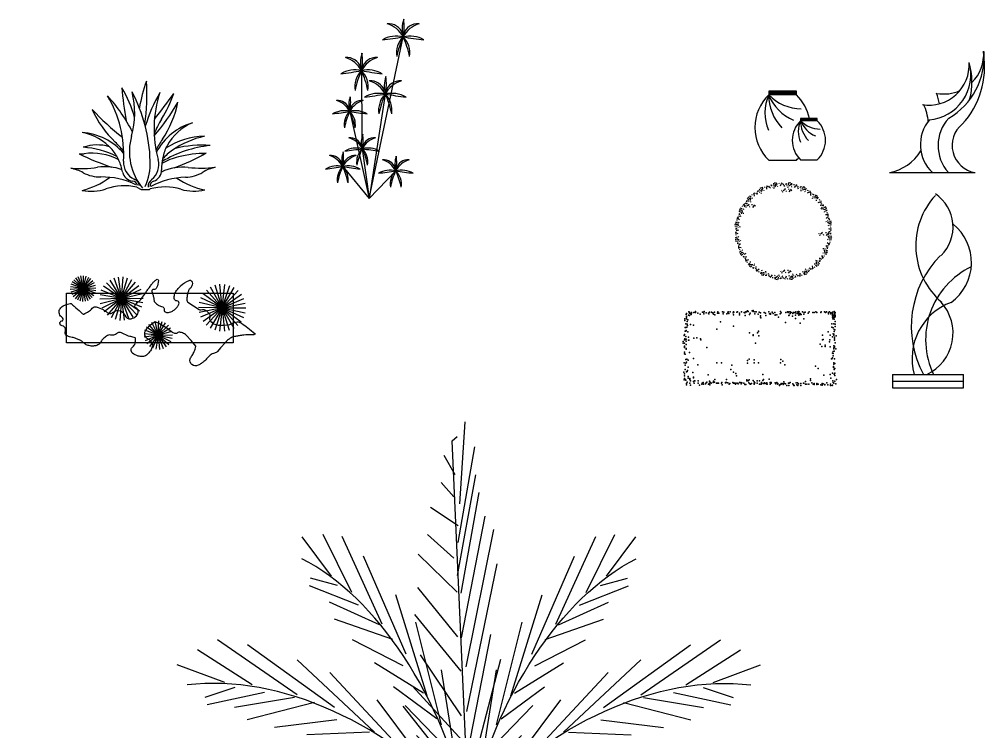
# Model space of a CAD drawing. Header units: millimetres. Extents: x 2478 to 18835, y -4183 to 1193.
# Drawn here: x 3638 to 4218, y -447 to -19 of the extents above; entities that cross this region are included whole.
import ezdxf

# ---------------------------------------------------------------- set-up
doc = ezdxf.new("R2010")
doc.units = ezdxf.units.MM
doc.layers.add('01', color=1, linetype='Continuous')

# ---------------------------------------------------------------- blocks, each defined once
blk = doc.blocks.new('Planta02e')
for centre, radius, start, end in [((0.1163, 0.9618), 0.0894, 19.03145, 94.88421), ((0.0602, 0.893), 0.1651, 28.70757, 72.90548), ((0.3712, 1.0192), 0.1727, 160.42012, 195.754), ((-0.0894, 1.0335), 0.301, 348.2699, 8.32337), ((0.3501, 0.893), 0.1651, 107.09452, 151.29243), ((0.294, 0.9618), 0.0894, 85.11579, 164.86787), ((0.165, 0.8086), 0.1679, 76.15018, 120.28898), ((-0.5367, 5.6662), 4.7529, 277.45912, 278.98003), ((0.2992, 0.8757), 0.1344, 134.44734, 189.39441), ((0.6638, 0.7567), 0.5065, 154.89133, 168.95042), ((0.2453, 0.8086), 0.1679, 59.71102, 103.84982), ((0.1111, 0.8757), 0.1344, 350.60559, 45.55266), ((-0.2535, 0.7567), 0.5065, 11.04958, 25.10867), ((0.947, 5.6662), 4.7529, 261.01997, 262.54088), ((0.1206, 0.8156), 0.1727, 160.42012, 195.754), ((-0.34, 0.8299), 0.301, 348.2699, 8.32337), ((-0.1343, 0.7581), 0.0894, 19.03145, 94.88421), ((-0.1904, 0.6894), 0.1651, 28.70757, 72.90548), ((0.0995, 0.6894), 0.1651, 107.09452, 151.29243), ((0.0434, 0.7581), 0.0894, 85.11579, 164.86787), ((-0.0856, 0.605), 0.1679, 76.15018, 120.28898), ((-0.7873, 5.4626), 4.7529, 277.45912, 278.98003), ((0.0486, 0.672), 0.1344, 134.44734, 189.39441), ((0.4132, 0.553), 0.5065, 154.89133, 168.95042), ((-0.0053, 0.605), 0.1679, 59.71102, 103.84982), ((0.6964, 5.4626), 4.7529, 261.01997, 262.54088), ((-0.1395, 0.672), 0.1344, 350.60559, 45.55266), ((-0.5041, 0.553), 0.5065, 11.04958, 25.10867), ((0.009, 0.6179), 0.0894, 19.03145, 94.88421), ((-0.0471, 0.5492), 0.1651, 28.70757, 72.90548), ((0.2639, 0.6754), 0.1727, 160.42012, 195.754), ((-0.1967, 0.6897), 0.301, 348.2699, 8.32337), ((0.2428, 0.5492), 0.1651, 107.09452, 151.29243), ((0.1867, 0.6179), 0.0894, 85.11579, 164.86787), ((-0.1897, 0.5157), 0.0745, 19.03145, 94.88421), ((-0.2364, 0.4584), 0.1376, 28.70757, 72.90548), ((0.0227, 0.5636), 0.1439, 160.42012, 195.754), ((-0.3611, 0.5755), 0.2509, 348.2699, 8.32337), ((0.0052, 0.4584), 0.1376, 107.09452, 151.29243), ((-0.0416, 0.5157), 0.0745, 85.11579, 164.86787), ((0.0577, 0.4647), 0.1679, 76.15018, 120.28898), ((-0.644, 5.3224), 4.7529, 277.45912, 278.98003), ((0.1919, 0.5318), 0.1344, 134.44734, 189.39441), ((0.5565, 0.4128), 0.5065, 154.89133, 168.95042), ((0.138, 0.4647), 0.1679, 59.71102, 103.84982), ((0.8397, 5.3224), 4.7529, 261.01997, 262.54088), ((0.0038, 0.5318), 0.1344, 350.60559, 45.55266), ((-0.3608, 0.4128), 0.5065, 11.04958, 25.10867), ((-0.1491, 0.388), 0.1399, 76.15018, 120.28898), ((-0.7339, 4.4361), 3.9607, 277.45912, 278.98003), ((-0.0372, 0.444), 0.112, 134.44734, 189.39441), ((0.2666, 0.3448), 0.4221, 154.89133, 168.95042), ((-0.0821, 0.388), 0.1399, 59.71102, 103.84982), ((-0.4978, 0.3448), 0.4221, 11.04958, 25.10867), ((-0.194, 0.444), 0.112, 350.60559, 45.55266), ((0.5026, 4.4361), 3.9607, 261.01997, 262.54088), ((-0.1149, 0.2917), 0.0745, 19.03145, 94.88421), ((-0.1617, 0.2345), 0.1376, 28.70757, 72.90548), ((0.0975, 0.3396), 0.1439, 160.42012, 195.754), ((-0.2863, 0.3516), 0.2509, 348.2699, 8.32337), ((0.0799, 0.2345), 0.1376, 107.09452, 151.29243), ((0.0332, 0.2917), 0.0745, 85.11579, 164.86787), ((-0.0744, 0.1641), 0.1399, 76.15018, 120.28898), ((-0.6591, 4.2121), 3.9607, 277.45912, 278.98003), ((0.0375, 0.22), 0.112, 134.44734, 189.39441), ((0.3413, 0.1208), 0.4221, 154.89133, 168.95042), ((-0.0074, 0.1641), 0.1399, 59.71102, 103.84982), ((0.5774, 4.2121), 3.9607, 261.01997, 262.54088), ((-0.4231, 0.1208), 0.4221, 11.04958, 25.10867), ((-0.1193, 0.22), 0.112, 350.60559, 45.55266), ((-0.2319, 0.1842), 0.0745, 19.03145, 94.88421), ((-0.2786, 0.127), 0.1376, 28.70757, 72.90548), ((-0.0194, 0.2321), 0.1439, 160.42012, 195.754), ((-0.4033, 0.244), 0.2509, 348.2699, 8.32337), ((-0.037, 0.127), 0.1376, 107.09452, 151.29243), ((-0.0838, 0.1842), 0.0745, 85.11579, 164.86787), ((0.0869, 0.159), 0.0745, 19.03145, 94.88421), ((0.0402, 0.1017), 0.1376, 28.70757, 72.90548), ((0.2993, 0.2069), 0.1439, 160.42012, 195.754), ((-0.0845, 0.2188), 0.2509, 348.2699, 8.32337), ((0.2818, 0.1017), 0.1376, 107.09452, 151.29243), ((0.235, 0.159), 0.0745, 85.11579, 164.86787), ((-0.1913, 0.0566), 0.1399, 76.15018, 120.28898), ((-0.7761, 4.1046), 3.9607, 277.45912, 278.98003), ((-0.0794, 0.1125), 0.112, 134.44734, 189.39441), ((0.2244, 0.0133), 0.4221, 154.89133, 168.95042), ((-0.1243, 0.0566), 0.1399, 59.71102, 103.84982), ((0.4604, 4.1046), 3.9607, 261.01997, 262.54088), ((-0.2362, 0.1125), 0.112, 350.60559, 45.55266), ((-0.54, 0.0133), 0.4221, 11.04958, 25.10867), ((0.1275, 0.0313), 0.1399, 76.15018, 120.28898), ((-0.4573, 4.0794), 3.9607, 277.45912, 278.98003), ((0.2394, 0.0873), 0.112, 134.44734, 189.39441), ((0.5432, -0.0119), 0.4221, 154.89133, 168.95042), ((0.1945, 0.0313), 0.1399, 59.71102, 103.84982), ((0.0826, 0.0873), 0.112, 350.60559, 45.55266), ((-0.2212, -0.0119), 0.4221, 11.04958, 25.10867), ((0.7792, 4.0794), 3.9607, 261.01997, 262.54088)]:
    blk.add_arc(centre, radius, start, end)
at = {"layer": '01'}
for p, q in [((0, 0), (0.2052, 0.9716)), ((-0.0455, 0.768), (-0.0424, 0.3734)), ((0.0978, 0.6277), (0, 0)), ((-0.1156, 0.5239), (0, 0)), ((-0.0409, 0.2999), (0, 0)), ((-0.1578, 0.1924), (0, 0)), ((0, 0), (0.161, 0.1672))]:
    blk.add_line(p, q, dxfattribs=at)
blk = doc.blocks.new('Planta01e')
blk.add_lwpolyline([(-0.0503, 0.0147), (-0.0239, 0), (0.0239, 0), (0.0303, 0.0041)])
for centre, radius, start, end in [((0.9399, 0.3208), 0.9891, 160.46303, 170.05794), ((-1.0476, 0.5627), 1.0592, 350.82923, 4.81246), ((1.6309, 0.742), 1.7748, 184.18872, 190.61879), ((-0.8128, 0.2193), 0.7799, 15.90987, 30.26256), ((-0.575, 0.4607), 0.513, 344.34289, 14.22397), ((-0.9212, 0.1442), 0.9525, 1.71501, 27.69146), ((0.9465, 0.0888), 0.9897, 150.01011, 162.78085), ((0.7493, 0.3654), 0.6951, 161.71811, 195.46303), ((-0.823, 0.2088), 0.6951, 356.87773, 30.62266), ((-0.9565, -0.1036), 0.9897, 27.03668, 42.33066), ((-1.0615, 1.2569), 1.4564, 320.08688, 329.81085), ((-3.6534, 3.3236), 4.7095, 321.97775, 324.33555), ((-0.5789, 0.8425), 0.797, 328.34423, 340.60249), ((-0.3971, 0.6436), 0.6063, 325.74689, 348.67892), ((0.7555, 1.4667), 1.4564, 222.52991, 232.25388), ((0.2375, 0.7255), 0.6063, 203.66185, 226.59388), ((0.5636, 0.138), 0.5452, 148.34423, 158.88877), ((0.387, 0.0559), 0.3604, 106.27715, 152.0422), ((0.4055, 0.1149), 0.3109, 112.6142, 151.55858), ((-0.4029, -0.0162), 0.3604, 40.29857, 86.06362), ((-0.4336, 0.0375), 0.3109, 40.78218, 79.72656), ((0.253, 0.2287), 0.347, 164.34289, 219.44755), ((0.8087, -0.1709), 0.8488, 146.11454, 151.07496), ((0.3702, -0.138), 0.4586, 91.70111, 122.23101), ((0.4695, -0.1969), 0.5295, 102.31196, 125.08505), ((-0.2869, 0.0055), 0.2628, 74.04417, 108.75771), ((-0.4076, -0.2748), 0.5305, 63.26258, 86.08898), ((-0.3917, 0.0736), 0.2555, 23.51657, 40.78218), ((-0.7664, -0.3279), 0.8488, 41.2658, 46.22623), ((0.4717, -0.4621), 0.7316, 96.30077, 120.30169), ((0.4008, -0.0991), 0.4101, 125.08505, 136.16579), ((0.3568, 0.1412), 0.2555, 151.55858, 168.8242), ((0.3403, -0.3931), 0.6601, 85.55607, 103.87283), ((-0.3841, 0.3684), 0.1539, 265.35367, 276.72025), ((0.3066, 1.6587), 1.6058, 244.02993, 251.58385), ((-0.3176, -0.1095), 0.3287, 61.03905, 98.48205), ((-0.4895, 0.0311), 0.3622, 11.93018, 23.51657), ((-0.029, 0.1502), 0.1125, 307.64733, 15.46303), ((0.4615, 0.1205), 0.3622, 168.8242, 180.41059), ((0.3067, -0.2251), 0.4346, 104.12045, 118.22364), ((-0.3954, 1.6316), 1.6058, 290.82299, 298.37692), ((0.3829, -0.5278), 0.7468, 91.15631, 104.12045), ((0.3489, 0.3715), 0.1539, 265.6866, 277.05317), ((-0.393, 0.8412), 0.715, 265.67835, 278.66354), ((-0.4978, -0.136), 0.2692, 62.00929, 79.10365), ((-0.2408, -0.1582), 0.2961, 69.74006, 98.66354), ((-0.0167, 0.1648), 0.1125, 176.87773, 244.69344), ((-0.2725, 0.1533), 0.304, 333.7185, 3.6489), ((0.0299, 0.1175), 0.0694, 288.19469, 0.41059), ((0.2278, -0.1607), 0.2961, 83.74331, 115.95675), ((0.338, 0.8443), 0.715, 263.74331, 276.72849), ((0.4837, -0.1277), 0.2692, 103.30319, 120.39755), ((-0.4818, 0.4322), 0.4485, 283.25673, 306.56181), ((-0.2689, 0.2947), 0.2186, 242.00929, 270.84823), ((-0.2588, -0.3883), 0.4645, 63.95526, 90.84823), ((-0.0672, 0.1203), 0.0694, 191.93018, 264.14608), ((-0.0883, 0.0133), 0.0551, 9.32393, 64.69344), ((0.0734, 0.0175), 0.0551, 127.64733, 183.01683), ((0.2555, -0.3898), 0.4645, 91.55862, 118.45158), ((0.4438, 0.4394), 0.4485, 235.84503, 259.15011), ((0.2369, 0.2931), 0.2186, 271.55862, 300.39755), ((-0.324, 0.2676), 0.2774, 258.58633, 288.77672), ((-0.1253, -0.3171), 0.3402, 77.26812, 108.77672), ((-0.0777, 0.018), 0.0334, 11.04097, 84.14608), ((0.062, 0.0197), 0.0334, 108.19469, 181.2998), ((0.1191, -0.3243), 0.3402, 73.63013, 105.13873), ((0.2931, 0.2682), 0.2774, 253.63013, 283.82052)]:
    blk.add_arc(centre, radius, start, end)
blk = doc.blocks.new('M-FLO1X3')
for p, q in [((-0.4014, 0.3266), (-0.4739, 0.3529)), ((-0.4014, 0.3266), (-0.4668, 0.3674)), ((-0.4014, 0.3266), (-0.4569, 0.3801)), ((-0.4014, 0.3266), (-0.4446, 0.3905)), ((-0.4014, 0.3266), (-0.4304, 0.3981)), ((-0.4014, 0.3266), (-0.4149, 0.4025)), ((-0.4014, 0.3266), (-0.3988, 0.4037)), ((-0.4014, 0.3266), (-0.3828, 0.4014)), ((-0.4014, 0.3266), (-0.3677, 0.396)), ((-0.4014, 0.3266), (-0.354, 0.3874)), ((-0.4014, 0.3266), (-0.3424, 0.3763)), ((-0.4014, 0.3266), (-0.3334, 0.3629)), ((-0.1707, 0.2664), (-0.2608, 0.3613)), ((-0.1707, 0.2664), (-0.2391, 0.378)), ((-0.1707, 0.2664), (-0.2144, 0.3898)), ((-0.1707, 0.2664), (-0.1878, 0.3962)), ((-0.1707, 0.2664), (-0.1604, 0.3969)), ((-0.1707, 0.2664), (-0.1335, 0.3919)), ((-0.1707, 0.2664), (-0.1082, 0.3814)), ((-0.1707, 0.2664), (-0.0856, 0.3659)), ((0.4349, 0.2116), (0.4215, 0.3526)), ((0.4349, 0.2116), (0.4511, 0.3523)), ((-0.5, 0.3), (0.5, 0.3)), ((-0.5, 0), (-0.5, 0.3)), ((-0.4014, 0.3266), (-0.4783, 0.3211)), ((-0.4014, 0.3266), (-0.4778, 0.3372)), ((-0.4014, 0.3266), (-0.4755, 0.3053)), ((-0.4014, 0.3266), (-0.4694, 0.2903)), ((-0.4014, 0.3266), (-0.4604, 0.277)), ((-0.4014, 0.3266), (-0.4488, 0.2658)), ((-0.4014, 0.3266), (-0.4351, 0.2573)), ((-0.4014, 0.3266), (-0.42, 0.2518)), ((-0.4014, 0.3266), (-0.404, 0.2496)), ((-0.4014, 0.3266), (-0.3273, 0.348)), ((-0.4014, 0.3266), (-0.3245, 0.3321)), ((-0.4014, 0.3266), (-0.3879, 0.2507)), ((-0.4014, 0.3266), (-0.3724, 0.2552)), ((-0.4014, 0.3266), (-0.3582, 0.2628)), ((-0.4014, 0.3266), (-0.3459, 0.2731)), ((-0.4014, 0.3266), (-0.336, 0.2858)), ((-0.4014, 0.3266), (-0.3289, 0.3003)), ((-0.4014, 0.3266), (-0.325, 0.316)), ((-0.1707, 0.2664), (-0.2994, 0.2902)), ((-0.1707, 0.2664), (-0.2916, 0.3165)), ((-0.1707, 0.2664), (-0.2786, 0.3405)), ((-0.1707, 0.2664), (-0.0668, 0.346)), ((-0.1707, 0.2664), (-0.0525, 0.3227)), ((-0.1707, 0.2664), (-0.0434, 0.2969)), ((0.4349, 0.2116), (0.3211, 0.2959)), ((0.4349, 0.2116), (0.3412, 0.3177)), ((0.4349, 0.2116), (0.3653, 0.3349)), ((0.4349, 0.2116), (0.3924, 0.3467)), ((0.4349, 0.2116), (0.48, 0.3459)), ((0.4349, 0.2116), (0.5069, 0.3336)), ((0.4349, 0.2116), (0.5307, 0.3159)), ((0.4349, 0.2116), (0.5503, 0.2937)), ((0.5, 0.3), (0.5, 0)), ((-0.1707, 0.2664), (-0.3016, 0.2629)), ((-0.1707, 0.2664), (-0.298, 0.2358)), ((-0.1707, 0.2664), (-0.2889, 0.21)), ((-0.1707, 0.2664), (-0.2746, 0.1867)), ((-0.1707, 0.2664), (-0.2557, 0.1668)), ((-0.1707, 0.2664), (-0.2332, 0.1513)), ((-0.1707, 0.2664), (-0.2079, 0.1408)), ((-0.1707, 0.2664), (-0.181, 0.1358)), ((-0.1707, 0.2664), (-0.0398, 0.2698)), ((-0.1707, 0.2664), (-0.1536, 0.1366)), ((-0.1707, 0.2664), (-0.127, 0.1429)), ((-0.1707, 0.2664), (-0.1023, 0.1547)), ((-0.1707, 0.2664), (-0.0806, 0.1714)), ((-0.1707, 0.2664), (-0.0628, 0.1922)), ((-0.1707, 0.2664), (-0.0497, 0.2162)), ((-0.1707, 0.2664), (-0.042, 0.2425)), ((0.4349, 0.2116), (0.2967, 0.2423)), ((0.4349, 0.2116), (0.3061, 0.2704)), ((0.4349, 0.2116), (0.5649, 0.268)), ((0.4349, 0.2116), (0.5737, 0.2397)), ((0.4349, 0.2116), (0.2933, 0.2129)), ((0.4349, 0.2116), (0.2961, 0.1834)), ((0.4349, 0.2116), (0.305, 0.1552)), ((0.4349, 0.2116), (0.3196, 0.1294)), ((0.4349, 0.2116), (0.3392, 0.1072)), ((0.4349, 0.2116), (0.363, 0.0896)), ((0.4349, 0.2116), (0.3899, 0.0773)), ((0.4349, 0.2116), (0.4188, 0.0709)), ((0.4349, 0.2116), (0.4484, 0.0706)), ((0.4349, 0.2116), (0.4774, 0.0765)), ((0.4349, 0.2116), (0.5046, 0.0883)), ((0.4349, 0.2116), (0.5287, 0.1054)), ((0.4349, 0.2116), (0.5487, 0.1273)), ((0.4349, 0.2116), (0.5638, 0.1528)), ((0.4349, 0.2116), (0.5732, 0.1808)), ((0.4349, 0.2116), (0.5766, 0.2102)), ((0.0504, 0.0472), (0.0117, 0.1239)), ((0.0504, 0.0472), (0.0319, 0.1311)), ((0.0504, 0.0472), (0.0534, 0.1331)), ((0.0504, 0.0472), (0.0747, 0.1297)), ((0.0504, 0.0472), (0.0944, 0.121)), ((0.0504, 0.0472), (-0.0303, 0.0766)), ((0.0504, 0.0472), (-0.0205, 0.0958)), ((0.0504, 0.0472), (-0.0062, 0.1119)), ((0.0504, 0.0472), (0.1114, 0.1078)), ((0.0504, 0.0472), (0.1245, 0.0907)), ((0.0504, 0.0472), (0.133, 0.0709)), ((0.5, 0), (-0.5, 0)), ((0.0504, 0.0472), (-0.0351, 0.0556)), ((0.0504, 0.0472), (-0.0345, 0.0341)), ((0.0504, 0.0472), (-0.0285, 0.0134)), ((0.0504, 0.0472), (-0.0176, -0.0052)), ((0.0504, 0.0472), (-0.0025, -0.0205)), ((0.0504, 0.0472), (0.016, -0.0315)), ((0.0504, 0.0472), (0.0367, -0.0376)), ((0.0504, 0.0472), (0.1363, 0.0497)), ((0.0504, 0.0472), (0.0985, -0.024)), ((0.0504, 0.0472), (0.1147, -0.0098)), ((0.0504, 0.0472), (0.1268, 0.008)), ((0.0504, 0.0472), (0.1342, 0.0282)), ((0.0504, 0.0472), (0.0582, -0.0383)), ((0.0504, 0.0472), (0.0793, -0.0337))]:
    blk.add_line(p, q)
blk.add_lwpolyline([(-0.5456, 0.1951, -0.084346), (-0.5307, 0.2157, -0.095723), (-0.5119, 0.228, -0.066604), (-0.4791, 0.2367, -0.216338), (-0.4687, 0.2335, -0.005158), (-0.4598, 0.2254, 0.003009), (-0.4447, 0.2116, 0.002393), (-0.4059, 0.1769, 0.021202), (-0.4014, 0.1732, 0.28076), (-0.3977, 0.1729, 0.028001), (-0.3678, 0.1897, 0.082276), (-0.347, 0.2082, -0.148965), (-0.3341, 0.2171, -0.152301), (-0.3219, 0.2171, -0.0417), (-0.2812, 0.2006, -0.060104), (-0.263, 0.1885, 0.072098), (-0.2476, 0.1787, 0.293224), (-0.2241, 0.1823, -0.181985), (-0.1899, 0.1951, -0.315902), (-0.1503, 0.1674, 0.36481), (-0.113, 0.1458, 0.155243), (-0.0812, 0.1626, 0.192175), (-0.0697, 0.1897, 0.31121), (-0.0835, 0.2105, -0.474236), (-0.089, 0.228, -0.097516), (-0.0707, 0.2465, 0.089357), (-0.0505, 0.2664, 0.002842), (-0.0265, 0.3007, -0.00475), (-0.0121, 0.3211, -0.00186), (-0.0027, 0.334, -0.001188), (0.012, 0.354, -0.043793), (0.0241, 0.3678, -0.037269), (0.0408, 0.3814, -0.606737), (0.0514, 0.3759, -0.119108), (0.0408, 0.3321, -0.297658), (0.022, 0.3214, 0.482845), (0.012, 0.3102, 0.052178), (0.016, 0.2956, -0.041088), (0.0216, 0.2773, -0.029303), (0.0244, 0.2589, 0.060014), (0.0264, 0.2499, 0.124833), (0.0298, 0.2447, 0.028734), (0.0504, 0.228, 0.097596), (0.0696, 0.2192, -0.125985), (0.0841, 0.2116, -0.305512), (0.0866, 0.2011, 0.279032), (0.0889, 0.1897, 0.211602), (0.1043, 0.1828, 0.120891), (0.1321, 0.1897, 0.042156), (0.1482, 0.1998, 0.046146), (0.161, 0.2116, 0.063086), (0.1709, 0.2258, 0.078391), (0.1754, 0.239, 0.490427), (0.1627, 0.2528, -0.409954), (0.1465, 0.2664, -0.09541), (0.1488, 0.2902, -0.080755), (0.161, 0.3157, -0.028342), (0.1706, 0.328, -0.021183), (0.185, 0.343, -0.095116), (0.236, 0.3762, -0.380933), (0.2523, 0.3704, -0.12604), (0.2555, 0.358, -0.105056), (0.2523, 0.343, -0.098504), (0.2425, 0.3292, 0.101628), (0.2331, 0.3157, 0.040194), (0.2271, 0.2981, 0.035262), (0.2235, 0.2773, 0.062542), (0.224, 0.2511, 0.215319), (0.2283, 0.2444), (0.2619, 0.2225), (0.2956, 0.2006, 0.240629), (0.3069, 0.1994, -0.150784), (0.3244, 0.2006, -0.113468), (0.342, 0.192, -0.089496), (0.358, 0.1732, -0.212311), (0.3603, 0.1535, 0.225914), (0.3628, 0.1349, 0.118151), (0.3831, 0.1159, 0.113205), (0.4109, 0.1075, 0.016768), (0.4253, 0.107, 0.010048), (0.4494, 0.1075, 0.103887), (0.509, 0.1226, -0.2084), (0.5407, 0.1239, -0.058118), (0.5516, 0.1182, -0.015522), (0.5888, 0.0911, -0.015852), (0.6321, 0.055, -0.467346), (0.632, 0.0527, -0.194163), (0.6164, 0.0482, 0.05886), (0.5647, 0.0472, 0.00147), (0.5359, 0.0432, 0.004384), (0.5263, 0.0418, 0.02964), (0.503, 0.0366, 0.043414), (0.4878, 0.0308, 0.058103), (0.4724, 0.021, 0.041858), (0.4542, 0.0034), (0.4253, -0.0295), (0.4061, -0.0514, -0.165254), (0.3885, -0.0615, 0.117674), (0.3628, -0.0733, 0.051816), (0.3464, -0.0892, -0.037598), (0.3244, -0.1116, -0.0359), (0.3096, -0.1229, -0.030814), (0.2907, -0.1335, -0.289574), (0.2527, -0.1294, -0.316092), (0.2427, -0.0952, -0.082406), (0.2538, -0.0745, 0.072978), (0.2667, -0.0514, 0.020047), (0.2769, -0.0211, 0.2566), (0.2763, -0.0185), (0.2475, 0.0144), (0.2186, 0.0472, 0.099385), (0.2082, 0.0552, 0.052876), (0.185, 0.0637, 0.214199), (0.1643, 0.0599, -0.25725), (0.1465, 0.0582, -0.069531), (0.1258, 0.0708, 0.037344), (0.0889, 0.0965, 0.014144), (0.0463, 0.1201, 0.06306), (0.036, 0.1239, 0.188188), (0.026, 0.1225, 0.052563), (-0.0025, 0.102, 0.049529), (-0.0246, 0.078, 0.10307), (-0.0313, 0.0637, 0.10228), (-0.0318, 0.0484, 0.118914), (-0.0265, 0.0363, 0.125767), (-0.0136, 0.026, -0.103823), (0.0024, 0.0144, -0.037959), (0.013, 0.0006, -0.073079), (0.0168, -0.0076, -0.144685), (0.0168, -0.0167, -0.050644), (0.0072, -0.0404, -0.0751), (-0.0115, -0.0656, -0.099601), (-0.0313, -0.0788, -0.097036), (-0.0455, -0.0816, -0.057266), (-0.0697, -0.0788, -0.124757), (-0.1044, -0.0609, -0.227459), (-0.113, -0.0404, -0.234465), (-0.1031, -0.0227, 0.187003), (-0.089, -0.0021, 0.057775), (-0.0858, 0.0254, 0.27167), (-0.089, 0.0308, 0.08676), (-0.1014, 0.0352, -0.042497), (-0.1274, 0.0418, -0.043532), (-0.1618, 0.0571, 0.083892), (-0.1803, 0.0637, 0.247199), (-0.1966, 0.0584, -0.166051), (-0.2187, 0.0472, -0.081817), (-0.2353, 0.0476, 0.111228), (-0.2476, 0.0472, 0.080731), (-0.2606, 0.0415, 0.043399), (-0.2812, 0.0253, 0.104558), (-0.294, 0.0071, -0.126512), (-0.3053, -0.0076, -0.087546), (-0.3191, -0.0149, -0.068039), (-0.3389, -0.0185, -0.066896), (-0.3658, -0.0161, -0.079381), (-0.387, -0.0076, -0.059607), (-0.4025, 0.0045, 0.070917), (-0.4158, 0.0144, 0.023011), (-0.4355, 0.0239, 0.025075), (-0.4543, 0.0308, 0.053758), (-0.4675, 0.0334, -0.045867), (-0.4831, 0.0363, -0.082098), (-0.4961, 0.0423, -0.077546), (-0.5071, 0.0527, -0.282393), (-0.5086, 0.066, 0.184041), (-0.5071, 0.0856, 0.286032), (-0.5261, 0.1024, -0.343893), (-0.5408, 0.1184, -0.394218), (-0.5297, 0.1324, 0.47136), (-0.5216, 0.1458, 0.178665), (-0.5301, 0.1562, -0.151314), (-0.5408, 0.1677, -0.067769), (-0.545, 0.181, -0.066758), (-0.5456, 0.1951)], format="xyb", close=True)
blk = doc.blocks.new('Árvore-01')
blk.add_blockref('M-FLO1X3', (-0.025, -0.1686))
blk = doc.blocks.new('FRAWN2', base_point=(0.97383, 1.10688))
for p, q in [((0.93952, 1.10688), (0.84906, 1.12471)), ((0.89585, 1.10243), (0.80228, 1.10688)), ((0.94576, 1.10688), (0.89897, 1.06231)), ((0.86778, 1.09351), (0.7742, 1.08905)), ((0.88961, 1.09797), (0.85218, 1.04894)), ((0.91457, 1.09797), (0.8709, 1.05785)), ((0.86466, 1.08905), (0.82723, 1.03111)), ((0.82723, 1.08014), (0.73366, 1.05785)), ((0.83659, 1.07122), (0.80228, 1.00882)), ((0.81163, 1.06677), (0.78044, 0.99099)), ((0.79604, 1.05785), (0.71182, 1.03557)), ((0.79604, 1.0534), (0.76485, 0.99099)), ((0.76173, 1.02665), (0.70558, 1.00882)), ((0.7742, 1.03111), (0.74613, 0.96871)), ((0.75237, 1.00882), (0.73989, 0.97317)), ((0.74301, 1.00437), (0.70246, 0.97762))]:
    blk.add_line(p, q)
blk.add_arc((0.95591, 0.84002), 0.26769, 85.49229, 151.26627)
blk = doc.blocks.new('FRAWN', base_point=(0.92143, 1.1278))
for p, q in [((0.9275, 1.1278), (0.72741, 1.0065)), ((0.91234, 1.11913), (0.83958, 1.11913)), ((0.90021, 1.11047), (0.82745, 1.10181)), ((0.91234, 1.1148), (0.87899, 1.02816)), ((0.89112, 1.10614), (0.86686, 1.03249)), ((0.87293, 1.09747), (0.78804, 1.08881)), ((0.87596, 1.09314), (0.84867, 1.03249)), ((0.84867, 1.08448), (0.76985, 1.07581)), ((0.85171, 1.08014), (0.82745, 1.01516)), ((0.83352, 1.07148), (0.76379, 1.06282)), ((0.83352, 1.06715), (0.8123, 1.01083)), ((0.80926, 1.05848), (0.75166, 1.04982)), ((0.80926, 1.05415), (0.79411, 1.00217)), ((0.80017, 1.04982), (0.74257, 1.04116)), ((0.78198, 1.04116), (0.72741, 1.03249)), ((0.79107, 1.04116), (0.78198, 1.0065)), ((0.77289, 1.03682), (0.76682, 1.00217)), ((0.76076, 1.03249), (0.71529, 1.01516)), ((0.75773, 1.02383), (0.75166, 1.0065)), ((0.7456, 1.01949), (0.73651, 1.00217)), ((0.72741, 1.0065), (0.72438, 1.01083))]:
    blk.add_line(p, q)
blk = doc.blocks.new('Árvore06e')
blk.add_point((0.1905, 3.4644))
at = {"layer": '01'}
for p, q in [((0.1504, 3.3335), (0.3594, 3.3335)), ((0.1497, 2.97), (0.3601, 2.97)), ((0.149, 2.8982), (0.3608, 2.8982)), ((0.1432, 2.4842), (0.3666, 2.4842)), ((0.1296, 1.9102), (0.3803, 1.9102)), ((0.1273, 1.839), (0.3825, 1.839)), ((0.1204, 1.6433), (0.3895, 1.6433)), ((0.0816, 0.8072), (0.4282, 0.8072)), ((0.0248, 0.4691), (0.485, 0.4691)), ((0.0078, 0.3802), (0.502, 0.3802)), ((0.0005, 0.3268), (0.5094, 0.3268))]:
    blk.add_line(p, q, dxfattribs=at)
for centre, radius, start, end in [((-25.8992, 3.2011), 26.0499, 358.95771, 1.07023), ((26.409, 3.2011), 26.0499, 178.92977, 181.04229), ((-39.326, 3.135), 39.4746, 357.07549, 359.40804), ((39.8358, 3.135), 39.4746, 180.59196, 182.92451), ((-3.0179, 1.1178), 3.1151, 349.39578, 0.05998), ((3.5277, 1.1178), 3.1151, 179.94002, 190.60422), ((1.3949, 0.1614), 1.4042, 164.16744, 186.60092), ((-0.885, 0.1614), 1.4042, 353.39908, 15.83256)]:
    blk.add_arc(centre, radius, start, end, dxfattribs=at)
for p in [(0.2567, 3.5603), (0.2898, 3.4677), (0.1905, 3.2493), (0.2799, 3.1996), (0.2435, 3.1103), (0.217, 3.0573), (0.2898, 3.0606), (0.2038, 2.8257), (0.2336, 2.6271), (0.3064, 2.6503), (0.292, 2.4095), (0.189, 2.3477), (0.2817, 2.1624), (0.3383, 2.0903), (0.2302, 2.0749), (0.3177, 2.0234), (0.1838, 1.7712), (0.3229, 1.7969), (0.2559, 1.6991), (0.328, 1.5344), (0.2147, 1.4057), (0.2096, 1.3285), (0.2817, 1.2873), (0.225, 1.241), (0.1426, 1.1071), (0.3538, 1.0762), (0.1941, 1.0093), (0.3023, 0.9012), (0.3074, 0.7313), (0.1787, 0.6953), (0.4002, 0.5975), (0.1426, 0.5563), (0.1993, 0.5769), (0.4156, 0.2835), (0.0602, 0.2217), (0.2765, 0.2217), (0.4929, 0.196), (0.0911, 0.1599), (0.3847, 0.1445)]:
    blk.add_point(p, dxfattribs=at)
for name, p, xscale, yscale, zscale, rotation in [('FRAWN', (0.2823, 3.8588), 10.66425288034131, 5.461142727108414, 6.892475044136877, 255.3703432599617), ('FRAWN2', (0.2603, 3.8166), 6.790920197016579, 4.030978184657666, 6.892475044136877, 285.6113300444388), ('FRAWN2', (0.2717, 3.8166), -6.790920197016578, 4.030978184657666, 6.892475044136877, 74.38866995556116), ('FRAWN2', (0.251, 3.8112), 6.790920197016578, 4.777455626260938, 6.892475044136877, 314.8913984245855), ('FRAWN2', (0.2809, 3.8112), -6.79092019701658, 4.777455626260938, 6.892475044136877, 45.10860157541443), ('FRAWN2', (0.2368, 3.803), 9.611763971161924, 4.254921417138648, 6.892475044136877, 346.9496302026275), ('FRAWN2', (0.2952, 3.803), -9.611763971161924, 4.254921417138648, 6.892475044136877, 13.05036979737253), ('FRAWN2', (0.2398, 3.7945), 8.410293474766686, 7.240831183551737, 6.892475044136877, 3.805675269597327), ('FRAWN2', (0.2922, 3.7945), -8.410293474766686, 7.240831183551737, 6.892475044136877, 356.1943247304027), ('FRAWN2', (0.2493, 3.7835), 6.728234779813349, 5.79266494684139, 5.513980035309502, 37.24607546506196), ('FRAWN2', (0.2827, 3.7835), -6.728234779813349, 5.79266494684139, 5.513980035309502, 322.7539245349381), ('FRAWN', (0.2502, 3.7789), 3.865223558957283, 3.484998655167334, 6.892475044136877, 47.61242935088961)]:
    blk.add_blockref(name, p, dxfattribs=dict(xscale=xscale, yscale=yscale, zscale=zscale, rotation=rotation))

msp = doc.modelspace()

# ---------------------------------------------------------------- linework, layer by layer
at = {"color": 1}
for p, q in [((4105.15, -62.39), (4088.46, -62.39)), ((4088.46, -62.39), (4088.46, -64.56)), ((4105.15, -62.89), (4088.46, -62.89)), ((4105.15, -63.39), (4088.46, -63.39)), ((4105.15, -64.56), (4105.15, -62.39)), ((4105.15, -63.89), (4088.46, -63.89)), ((4105.15, -64.56), (4088.46, -64.56)), ((4107.61, -78.83), (4107.61, -80.13)), ((4117.63, -78.83), (4107.61, -78.83)), ((4117.63, -79.13), (4107.61, -79.13)), ((4117.63, -79.43), (4107.61, -79.43)), ((4117.63, -79.73), (4107.61, -79.73)), ((4117.63, -80.13), (4107.61, -80.13)), ((4117.63, -80.13), (4117.63, -78.83)), ((4088.46, -103.75), (4105.15, -103.75)), ((4106.13, -102.75), (4106.47, -102.4)), ((4107.61, -103.64), (4117.63, -103.64)), ((4161.08, -111.32), (4212.48, -111.32)), ((4082.73, -120.98), (4083.39, -122.27)), ((4083.97, -120.48), (4083.16, -120.76)), ((4083.92, -121.19), (4084.57, -121.4)), ((4084.57, -121.4), (4083.93, -122.81)), ((4085.22, -121.07), (4084.45, -120.1)), ((4085.6, -122.09), (4085.76, -121.6)), ((4086.33, -120.23), (4086.01, -119.79)), ((4087.27, -119.23), (4087.24, -119.84)), ((4087.33, -121.17), (4087.38, -119.94)), ((4087.86, -119.87), (4087.88, -119.25)), ((4088.99, -120.05), (4088.64, -119.38)), ((4089.2, -120.63), (4089.6, -120.08)), ((4089.75, -118.71), (4090, -119.52)), ((4090.47, -118.6), (4090.17, -119.01)), ((4091.17, -119.95), (4090.9, -119.75)), ((4091.31, -117.73), (4091.54, -119.16)), ((4091.86, -120.45), (4091.42, -120.77)), ((4092.64, -117.64), (4091.79, -117.65)), ((4092.93, -118.69), (4091.89, -119.84)), ((4092.38, -118.29), (4092.93, -118.69)), ((4093.65, -118.58), (4093.22, -117.43)), ((4093.7, -119.67), (4094, -119.26)), ((4094.96, -118.13), (4094.8, -117.61)), ((4095.62, -119.33), (4096.05, -118.18)), ((4096.17, -117.46), (4095.95, -118.04)), ((4096.37, -122.1), (4096.17, -121.82)), ((4096.53, -118.25), (4096.74, -117.68)), ((4098.43, -121.45), (4097.09, -122.21)), ((4097.55, -118.78), (4097.42, -118.03)), ((4097.57, -119.4), (4098.12, -118.99)), ((4098.03, -120.89), (4098.43, -121.45)), ((4098.69, -117.74), (4098.68, -118.59)), ((4099.41, -117.85), (4098.99, -118.15)), ((4099.66, -119.36), (4099.45, -119.08)), ((4100.16, -120.05), (4099.64, -120.21)), ((4100.47, -117.29), (4100.25, -118.72)), ((4101.72, -118.71), (4100.37, -119.47)), ((4100.53, -121.53), (4100.54, -120.99)), ((4101.77, -117.61), (4100.95, -117.36)), ((4101.31, -118.15), (4101.72, -118.71)), ((4101.89, -121.28), (4101.51, -121.76)), ((4101.99, -122.14), (4102.37, -121.66)), ((4102.14, -119.87), (4102.56, -119.57)), ((4102.43, -118.82), (4102.38, -117.59)), ((4103.82, -118.79), (4103.83, -118.25)), ((4104.08, -120.15), (4104.84, -119.18)), ((4105.17, -118.53), (4104.79, -119.02)), ((4105.27, -119.4), (4105.66, -118.92)), ((4105.91, -120.81), (4106.56, -120.6)), ((4106.08, -120.22), (4106.19, -119.46)), ((4107.49, -119.58), (4107.21, -120.39)), ((4108.13, -119.91), (4107.65, -120.07)), ((4107.91, -121.42), (4107.8, -121.09)), ((4110.07, -121.43), (4108.55, -121.75)), ((4109.32, -119.7), (4108.67, -120.99)), ((4110.45, -120.41), (4109.75, -119.92)), ((4109.86, -120.78), (4110.07, -121.43)), ((4110.71, -121.76), (4111.05, -120.58)), ((4112.04, -122.17), (4112.21, -121.66)), ((4075.58, -126.72), (4076.6, -127.75)), ((4076.6, -125.87), (4075.92, -126.38)), ((4076.77, -126.55), (4077.46, -126.55)), ((4077.97, -126.04), (4076.94, -125.36)), ((4077.46, -126.55), (4077.28, -128.09)), ((4078.76, -124.9), (4078.33, -124.58)), ((4078.65, -126.89), (4078.65, -126.38)), ((4079.35, -123.65), (4079.51, -124.25)), ((4080.01, -125.48), (4079.68, -124.3)), ((4080.11, -124.08), (4079.94, -123.49)), ((4081.24, -123.91), (4080.7, -123.37)), ((4081.55, -122.39), (4082.04, -123.09)), ((4081.62, -124.39), (4081.83, -123.74)), ((4082.2, -122.06), (4082.04, -122.55)), ((4083.29, -123.14), (4082.96, -123.03)), ((4084.1, -123.4), (4083.78, -123.83)), ((4096.87, -122.79), (4096.36, -122.95)), ((4098.86, -122.62), (4099.27, -122.31)), ((4100.79, -122.89), (4101.56, -121.92)), ((4108.17, -122.23), (4107.63, -122.23)), ((4110.11, -122.68), (4110.6, -122.52)), ((4111.87, -123.53), (4112.9, -122.85)), ((4113.41, -122.34), (4112.9, -122.68)), ((4113.24, -123.19), (4113.75, -122.85)), ((4113.41, -124.73), (4114.09, -124.73)), ((4113.75, -124.22), (4114.09, -123.53)), ((4115.12, -126.78), (4114.61, -126.61)), ((4115.29, -124.05), (4114.78, -124.73)), ((4115.12, -125.92), (4115.12, -125.58)), ((4115.8, -124.56), (4115.29, -124.56)), ((4117.17, -126.61), (4115.63, -126.44)), ((4117, -124.73), (4115.97, -125.75)), ((4117.17, -125.92), (4117.17, -126.61)), ((4117.85, -125.75), (4117.34, -125.07)), ((4117.68, -127.12), (4118.36, -126.1)), ((4118.82, -127.92), (4119.14, -127.48)), ((4071.26, -133.27), (4070.77, -133.96)), ((4072.61, -133.01), (4071.42, -132.67)), ((4073.01, -131.68), (4072.5, -131.51)), ((4073.19, -130.31), (4073.53, -130.82)), ((4073.52, -133.61), (4073.36, -133.12)), ((4074.04, -130.48), (4073.7, -129.97)), ((4074.38, -131.85), (4073.7, -130.82)), ((4074.46, -131.42), (4074.26, -131.14)), ((4075.06, -129.97), (4074.38, -129.63)), ((4074.96, -132.11), (4074.45, -132.27)), ((4074.89, -128.43), (4075.58, -128.94)), ((4076.52, -130.76), (4075.18, -131.53)), ((4075.41, -127.92), (4075.41, -128.43)), ((4075.58, -130.31), (4075.58, -129.63)), ((4076.12, -130.21), (4076.52, -130.76)), ((4076.77, -128.6), (4076.43, -128.6)), ((4076.95, -131.93), (4077.36, -131.63)), ((4077.63, -128.6), (4077.46, -129.11)), ((4078.63, -130.85), (4078.63, -130.31)), ((4078.89, -132.2), (4079.65, -131.24)), ((4079.98, -130.59), (4079.6, -131.08)), ((4080.08, -131.46), (4080.46, -130.97)), ((4116.83, -127.8), (4117.34, -127.8)), ((4118.23, -129.16), (4119.42, -128.83)), ((4119.33, -130.78), (4119.98, -130.99)), ((4120.07, -128.5), (4119.47, -128.67)), ((4119.64, -129.26), (4120.23, -129.09)), ((4119.81, -130.39), (4120.35, -129.85)), ((4120.32, -133.25), (4119.88, -132.93)), ((4120.58, -132.44), (4120.69, -132.12)), ((4121.33, -130.71), (4120.63, -131.2)), ((4122.32, -133.72), (4120.91, -133.09)), ((4121.65, -131.35), (4121.17, -131.19)), ((4122.74, -131.88), (4121.45, -132.54)), ((4122.53, -133.07), (4122.32, -133.72)), ((4123.24, -133.12), (4122.96, -132.31)), ((4069.38, -138.55), (4069.86, -138.93)), ((4070.25, -138.44), (4069.76, -138.06)), ((4070.99, -139.64), (4070.03, -138.87)), ((4071.06, -137.64), (4070.31, -137.53)), ((4070.43, -136.23), (4071.23, -136.51)), ((4070.55, -134.39), (4071.84, -135.05)), ((4070.75, -135.58), (4070.91, -136.07)), ((4071.66, -137.81), (4071.44, -137.16)), ((4071.63, -133.86), (4072.28, -133.65)), ((4072.26, -135.81), (4071.94, -135.92)), ((4072.28, -133.65), (4072.59, -135.17)), ((4073.08, -135.55), (4073.07, -136.09)), ((4121.63, -134.75), (4122.11, -134.91)), ((4122.55, -136.48), (4123.78, -136.53)), ((4122.65, -134.37), (4123.62, -133.61)), ((4123.09, -138.35), (4123.64, -138.76)), ((4123.49, -135.48), (4123.93, -135.16)), ((4123.67, -138.14), (4124.34, -137.79)), ((4123.85, -137.01), (4124.47, -137.03)), ((4124.49, -136.42), (4123.88, -136.39)), ((4125.01, -138.91), (4124.19, -139.16)), ((4068.13, -143.25), (4069.57, -143.47)), ((4068.46, -141.95), (4068.21, -142.77)), ((4069.67, -141.29), (4068.44, -141.34)), ((4068.59, -145.03), (4069.44, -145.04)), ((4068.7, -144.31), (4069, -144.73)), ((4069, -142.4), (4069.55, -142)), ((4069.64, -139.9), (4069.1, -139.89)), ((4069.55, -142), (4070.32, -143.35)), ((4070.21, -144.06), (4069.93, -144.26)), ((4070.72, -141.58), (4070.42, -141.16)), ((4070.9, -143.56), (4071.06, -144.08)), ((4123.27, -141.02), (4122.95, -140.58)), ((4123.77, -140.33), (4123.97, -140.05)), ((4125.02, -142.08), (4123.88, -141.04)), ((4124.05, -142.85), (4124.46, -143.15)), ((4124.39, -144.78), (4125.54, -145.2)), ((4125.99, -140.46), (4124.56, -140.69)), ((4125.12, -139.62), (4124.71, -139.32)), ((4125.43, -141.53), (4125.02, -142.08)), ((4125.14, -142.8), (4126.29, -142.37)), ((4125.59, -144.11), (4126.11, -143.95)), ((4126.08, -141.79), (4126.07, -140.94)), ((4069.43, -150.07), (4068.27, -150.5)), ((4068.31, -147.55), (4068.89, -147.77)), ((4068.97, -148.76), (4068.46, -148.92)), ((4069.1, -147.19), (4068.52, -146.98)), ((4069.63, -146.17), (4068.87, -146.3)), ((4070.18, -148.09), (4069.02, -147.67)), ((4069.14, -151.34), (4069.54, -150.79)), ((4069.54, -150.79), (4070.68, -151.83)), ((4070.24, -146.15), (4069.84, -145.6)), ((4070.52, -150.02), (4070.11, -149.72)), ((4118.82, -148.22), (4118.62, -147.95)), ((4119.33, -148.92), (4118.81, -149.08)), ((4120.88, -147.57), (4119.54, -148.34)), ((4120.48, -147.02), (4120.88, -147.57)), ((4121.31, -148.74), (4121.73, -148.44)), ((4122.99, -147.66), (4122.99, -147.12)), ((4123.25, -149.01), (4124.01, -148.05)), ((4123.67, -149.31), (4123.51, -148.8)), ((4124.34, -147.4), (4123.96, -147.88)), ((4125.01, -150.87), (4124.25, -149.52)), ((4124.32, -146.72), (4124.72, -147.28)), ((4124.36, -148.81), (4124.64, -148.61)), ((4124.44, -148.27), (4124.83, -147.78)), ((4124.94, -146.7), (4125.69, -146.57)), ((4126.43, -149.63), (4125, -149.4)), ((4125.56, -150.47), (4125.01, -150.87)), ((4125.98, -147.84), (4125.13, -147.83)), ((4125.47, -145.68), (4126.04, -145.9)), ((4125.87, -148.56), (4125.57, -148.14)), ((4126.26, -145.32), (4125.68, -145.1)), ((4126.1, -150.92), (4126.36, -150.1)), ((4068.49, -151.08), (4068.5, -151.93)), ((4068.58, -152.41), (4070.01, -152.18)), ((4069.44, -153.25), (4069.86, -153.55)), ((4069.56, -153.97), (4070.37, -153.71)), ((4070.07, -156.45), (4070.69, -156.48)), ((4070.71, -155.86), (4070.1, -155.84)), ((4070.9, -154.73), (4070.22, -155.08)), ((4070.8, -152.55), (4070.6, -152.82)), ((4072.02, -156.39), (4070.79, -156.34)), ((4071.48, -154.52), (4070.92, -154.12)), ((4071.3, -151.86), (4071.61, -152.29)), ((4122.91, -155.07), (4123.12, -155.72)), ((4124.14, -156.64), (4123.33, -156.37)), ((4123.5, -155.23), (4124.26, -155.35)), ((4123.57, -153.23), (4124.54, -154)), ((4123.84, -151.29), (4124.14, -151.71)), ((4124.32, -154.43), (4124.8, -154.81)), ((4125.18, -154.33), (4124.7, -153.94)), ((4124.9, -151.58), (4126.13, -151.53)), ((4124.92, -152.97), (4125.46, -152.98)), ((4071.08, -157.39), (4070.64, -157.71)), ((4071.92, -158.5), (4070.95, -159.27)), ((4071.33, -159.75), (4071.61, -160.56)), ((4071.83, -160.99), (4073.12, -160.33)), ((4072.03, -159.8), (4072.24, -159.15)), ((4072.24, -159.15), (4073.65, -159.79)), ((4072.94, -158.12), (4072.45, -157.96)), ((4072.91, -161.52), (4073.4, -161.68)), ((4073.24, -162.17), (4073.94, -161.67)), ((4073.98, -160.43), (4073.88, -160.76)), ((4074.25, -159.62), (4074.68, -159.94)), ((4075.24, -162.1), (4074.59, -161.89)), ((4120.18, -161.02), (4120.87, -162.05)), ((4120.53, -162.39), (4120.87, -162.9)), ((4121.04, -159.26), (4121.2, -159.75)), ((4121.38, -162.56), (4121.04, -162.05)), ((4121.49, -157.32), (4121.49, -156.78)), ((4121.55, -161.2), (4122.06, -161.37)), ((4121.96, -159.87), (4123.14, -160.2)), ((4122.28, -159.22), (4121.97, -157.71)), ((4122.93, -159.01), (4122.28, -159.22)), ((4122.3, -157.06), (4122.63, -156.95)), ((4124.02, -158.48), (4122.73, -157.82)), ((4123.31, -159.61), (4123.8, -158.91)), ((4123.81, -157.29), (4123.65, -156.8)), ((4074.75, -162.48), (4074.22, -163.02)), ((4074.93, -163.61), (4074.33, -163.78)), ((4074.5, -164.37), (4075.09, -164.2)), ((4076.33, -163.71), (4075.14, -164.04)), ((4075.75, -164.95), (4075.43, -165.39)), ((4076.89, -165.75), (4076.2, -166.78)), ((4076.71, -167.12), (4077.23, -167.8)), ((4077.74, -165.07), (4077.23, -165.07)), ((4077.4, -166.95), (4077.4, -166.26)), ((4077.4, -166.26), (4078.94, -166.43)), ((4077.57, -168.14), (4078.59, -167.12)), ((4079.28, -168.83), (4079.79, -168.14)), ((4079.45, -166.09), (4079.96, -166.26)), ((4079.45, -166.95), (4079.45, -167.29)), ((4081.16, -168.14), (4080.47, -168.14)), ((4114.56, -167.39), (4114.89, -168.57)), ((4115.8, -167.97), (4116.24, -168.29)), ((4115.92, -165.98), (4115.92, -166.49)), ((4116.6, -166.83), (4117.62, -167.52)), ((4116.94, -164.27), (4117.11, -163.76)), ((4117.11, -166.32), (4117.28, -164.78)), ((4117.79, -166.32), (4117.11, -166.32)), ((4117.79, -164.27), (4118.14, -164.27)), ((4118.99, -166.15), (4117.96, -165.12)), ((4117.96, -167), (4118.65, -166.49)), ((4118.99, -162.56), (4118.99, -163.25)), ((4119.67, -164.44), (4118.99, -163.93)), ((4119.16, -164.95), (4119.16, -164.44)), ((4119.5, -162.9), (4120.18, -163.25)), ((4078.76, -168.31), (4079.28, -168.31)), ((4080.81, -168.65), (4080.47, -169.34)), ((4081.33, -169.68), (4080.81, -170.02)), ((4081.16, -170.53), (4081.67, -170.19)), ((4082.69, -169.34), (4081.67, -170.02)), ((4082.52, -170.7), (4082.35, -171.22)), ((4083.85, -171.11), (4083.52, -172.29)), ((4084.45, -170.2), (4083.97, -170.35)), ((4084.11, -172.46), (4084.81, -172.95)), ((4084.5, -171.44), (4086.01, -171.13)), ((4084.71, -172.09), (4084.5, -171.44)), ((4085.24, -173.17), (4085.9, -171.88)), ((4086.4, -170.64), (4086.94, -170.65)), ((4086.43, -172.96), (4086.92, -172.81)), ((4086.66, -171.45), (4086.76, -171.78)), ((4087.08, -173.29), (4087.35, -172.49)), ((4088.65, -172.06), (4088, -172.27)), ((4088.49, -172.66), (4088.37, -173.41)), ((4089.29, -173.47), (4088.91, -173.96)), ((4089.39, -174.34), (4089.77, -173.85)), ((4090.48, -172.72), (4089.72, -173.69)), ((4092.42, -173), (4092.01, -173.3)), ((4092.13, -174.05), (4092.18, -175.28)), ((4092.85, -174.16), (4094.19, -173.4)), ((4094.41, -172.82), (4094.92, -172.66)), ((4094.91, -173.51), (4095.11, -173.79)), ((4096, -170.88), (4095.8, -170.6)), ((4096.51, -171.57), (4095.99, -171.73)), ((4096.99, -173.48), (4096.44, -173.88)), ((4098.06, -170.23), (4096.72, -170.99)), ((4097.66, -169.67), (4098.06, -170.23)), ((4098.49, -171.39), (4098.91, -171.09)), ((4098.94, -173.54), (4098.51, -174.69)), ((4100.17, -170.31), (4100.17, -169.77)), ((4100.43, -171.67), (4101.19, -170.7)), ((4100.87, -173.2), (4100.57, -173.61)), ((4101.52, -170.05), (4101.14, -170.54)), ((4101.62, -170.92), (4102.01, -170.44)), ((4101.64, -174.18), (4102.68, -173.03)), ((4102.7, -172.42), (4103.14, -172.1)), ((4103.26, -175.14), (4103.03, -173.71)), ((4103.39, -172.92), (4103.67, -173.12)), ((4104.1, -174.28), (4104.4, -173.86)), ((4104.81, -174.16), (4104.56, -173.35)), ((4105.36, -172.24), (4104.96, -172.79)), ((4105.58, -172.82), (4105.93, -173.5)), ((4106.71, -173.01), (4106.68, -173.62)), ((4107.24, -171.7), (4107.19, -172.93)), ((4107.3, -173.65), (4107.32, -173.03)), ((4108.24, -172.64), (4108.55, -173.08)), ((4108.96, -170.78), (4108.81, -171.27)), ((4109.35, -171.8), (4110.11, -172.77)), ((4110, -171.47), (4110.63, -170.06)), ((4110.64, -171.69), (4110, -171.47)), ((4110.47, -169.47), (4110.79, -169.04)), ((4110.6, -172.39), (4111.4, -172.11)), ((4111.83, -171.89), (4111.18, -170.6)), ((4111.28, -169.74), (4111.6, -169.84)), ((4112.37, -170.81), (4112.53, -170.32)), ((4113.01, -170.48), (4112.52, -169.78)), ((4112.94, -168.48), (4112.73, -169.13)), ((4113.32, -168.96), (4113.87, -169.5)), ((4114.46, -168.79), (4114.62, -169.39)), ((4115.22, -169.22), (4115.05, -168.63)), ((4090.74, -174.08), (4090.74, -174.62)), ((4092.8, -175.26), (4093.62, -175.51)), ((4093.25, -174.72), (4092.85, -174.16)), ((4094.09, -175.58), (4094.32, -174.15)), ((4095.16, -175.02), (4095.57, -174.72)), ((4095.88, -175.13), (4095.89, -174.28)), ((4097.02, -174.09), (4097.14, -174.84)), ((4098.04, -174.62), (4097.82, -175.2)), ((4098.4, -175.41), (4098.61, -174.83)), ((4099.61, -174.74), (4099.77, -175.26)), ((4100.92, -174.29), (4101.35, -175.45)), ((4102.19, -174.58), (4101.64, -174.18)), ((4101.92, -175.23), (4102.78, -175.22)), ((4162.88, -232.56), (4205.54, -232.56)), ((4162.88, -232.56), (4162.88, -240.56)), ((4162.88, -236.56), (4205.54, -236.56)), ((4205.54, -240.56), (4205.54, -232.56)), ((4162.88, -240.56), (4205.54, -240.56))]:
    msp.add_line(p, q, dxfattribs=at)
for centre, radius, start, end in [((4174.74, -41.19), 43.34, 300.45803, 3.51965), ((4167.06, -47.54), 51.23, 317.51534, 8.53886), ((4193.76, -40.08), 23.97, 314.80468, 4.06139), ((4184.97, -46.74), 23.97, 260.05075, 4.06139), ((4182.8, -52.5), 27.13, 274.68958, 15.95697), ((4170.39, -56.81), 40.26, 344.67983, 16.99748), ((4156.9, -76.61), 34.93, 11.07753, 21.94748), ((4193.76, -40.08), 23.97, 260.05075, 293.84726), ((4107.82, -84.35), 27.68, 134.36528, 179.58977), ((4113.92, -75.44), 27.68, 156.86528, 202.08977), ((4108.25, -45.21), 27.68, 224.36528, 269.58977), ((4114.15, -54.26), 27.68, 201.86528, 247.08977), ((4116.14, -64.87), 27.68, 179.36528, 224.58977), ((4085.8, -84.35), 27.68, 11.51785, 45.63472), ((4155.35, -82.82), 29.07, 3.9429, 25.43972), ((4119.23, -92), 16.61, 134.36528, 179.58977), ((4122.89, -86.66), 16.61, 156.86528, 202.08977), ((4124.22, -80.31), 16.61, 179.36528, 224.58977), ((4123.03, -73.95), 16.61, 201.86528, 247.08977), ((4119.49, -68.52), 16.61, 224.36528, 269.58977), ((4106.02, -92), 16.61, 0.41023, 45.63472), ((4202.92, -94.39), 23.26, 140.29745, 226.70759), ((4214.74, -95.04), 24.44, 137.55259, 221.75517), ((4107.82, -83.96), 27.68, 180.41023, 225.63472), ((4215.29, -95), 16.56, 129.11056, 260.22473), ((4119.23, -91.77), 16.61, 180.41023, 225.63472), ((4106.02, -91.77), 16.61, 314.36528, 359.58977), ((4155.35, -82.82), 29.07, 281.35889, 327.90971), ((4085.8, -83.96), 27.68, 314.36528, 317.25076), ((4221.52, -155.22), 44.67, 137.35003, 229.4765), ((4175.47, -143.98), 23.85, 314.0939, 56.42082), ((4180.87, -165.29), 29.5, 305.7535, 51.43673), ((4234.58, -203.6), 60.41, 135.29933, 208.64046), ((4231.21, -211.55), 48.42, 115.64523, 205.71493), ((4210.74, -223.09), 36.13, 110.46899, 195.19072), ((4171.87, -207.74), 27.43, 295.20408, 42.59373)]:
    msp.add_arc(centre, radius, start, end, dxfattribs=at)
for p in [(4038.94, -196.49), (4039.12, -195.94), (4040.23, -196.86), (4040.42, -195.02), (4040.79, -195.2), (4040.79, -195.76), (4040.79, -197.05), (4041.53, -196.12), (4041.9, -196.49), (4041.9, -196.49), (4042.08, -195.39), (4042.08, -195.76), (4043.56, -195.39), (4044.48, -194.83), (4044.48, -195.39), (4045.78, -195.76), (4047.26, -196.31), (4048.73, -195.2), (4049.47, -195.2), (4049.47, -196.12), (4049.66, -194.65), (4050.95, -195.57), (4052.25, -195.76), (4052.43, -196.12), (4052.8, -195.2), (4054.09, -195.2), (4054.65, -195.57), (4054.83, -195.57), (4054.83, -195.57), (4055.2, -196.31), (4055.94, -195.2), (4056.13, -196.68), (4057.79, -195.76), (4057.98, -195.02), (4058.16, -195.76), (4058.35, -195.76), (4058.53, -195.76), (4060.75, -195.02), (4061.12, -196.12), (4061.49, -195.2), (4063.34, -196.12), (4063.89, -195.57), (4064.08, -195.02), (4064.44, -195.94), (4065.37, -195.02), (4067.03, -195.57), (4067.22, -195.02), (4067.4, -196.68), (4067.59, -195.2), (4069.25, -195.2), (4069.8, -195.02), (4070.91, -195.76), (4070.91, -196.68), (4072.21, -195.02), (4073.69, -195.39), (4074.06, -195.39), (4074.06, -195.57), (4074.24, -197.23), (4074.8, -195.02), (4075.16, -195.02), (4075.53, -194.46), (4075.72, -194.28), (4076.09, -194.83), (4077.01, -196.49), (4077.38, -195.76), (4078.49, -194.28), (4079.05, -194.09), (4079.23, -194.83), (4080.16, -195.02), (4080.16, -196.12), (4080.89, -195.02), (4082.19, -196.31), (4082.74, -195.2), (4083.48, -195.57), (4085.7, -195.39), (4086.62, -195.76), (4086.62, -195.76), (4086.81, -197.05), (4088.47, -195.02), (4089.03, -196.12), (4089.58, -195.94), (4089.58, -196.31), (4090.51, -195.2), (4091.24, -195.94), (4092.17, -195.39), (4092.35, -196.68), (4092.35, -196.86), (4093.28, -196.68), (4095.31, -196.12), (4095.5, -194.83), (4096.05, -195.57), (4096.05, -195.57), (4098.82, -195.39), (4099.75, -195.02), (4100.12, -195.39), (4100.67, -195.02), (4100.67, -197.05), (4100.86, -196.86), (4101.41, -195.02), (4101.41, -195.94), (4101.96, -195.39), (4103.07, -195.94), (4103.26, -195.39), (4103.81, -195.39), (4104.55, -195.57), (4104.55, -196.86), (4104.74, -195.02), (4105.66, -195.94), (4106.03, -195.02), (4106.03, -195.94), (4106.22, -195.39), (4106.4, -194.83), (4106.59, -196.86), (4106.77, -195.02), (4106.77, -196.12), (4107.32, -195.94), (4107.32, -196.49), (4108.06, -196.49), (4108.8, -195.02), (4109.54, -196.31), (4109.73, -195.39), (4110.47, -195.2), (4112.13, -195.76), (4112.87, -195.02), (4115.09, -195.39), (4115.83, -195.39), (4116.75, -195.02), (4117.31, -195.39), (4119.89, -195.39), (4120.08, -195.02), (4121.93, -195.02), (4122.67, -195.39), (4123.22, -195.02), (4124.33, -195.76), (4124.33, -196.12), (4124.51, -195.39), (4125.07, -195.02), (4125.81, -195.57), (4125.81, -195.76), (4125.81, -196.12), (4126.73, -195.2), (4126.73, -197.23), (4126.92, -195.76), (4126.92, -196.68), (4127.1, -196.12), (4127.47, -197.23), (4127.84, -194.83), (4127.84, -196.86), (4128.03, -195.39), (4128.21, -195.94), (4128.21, -196.49), (4128.4, -195.39), (4128.4, -197.05), (4038.01, -199.08), (4038.01, -200.19), (4038.75, -202.22), (4039.12, -197.79), (4039.12, -198.16), (4039.12, -199.08), (4039.49, -200.74), (4039.49, -202.4), (4039.86, -199.82), (4041.53, -202.59), (4043.37, -202.96), (4059.45, -200.93), (4083.48, -197.42), (4083.48, -198.16), (4083.67, -198.53), (4094.39, -198.16), (4098.64, -201.29), (4102.7, -197.6), (4104.55, -198.89), (4107.32, -201.66), (4109.54, -199.08), (4126.36, -202.22), (4126.73, -198.16), (4127.1, -199.08), (4127.66, -198.34), (4127.66, -202.22), (4127.84, -197.79), (4127.84, -197.79), (4127.84, -199.26), (4128.21, -198.16), (4128.4, -197.79), (4128.4, -200.74), (4128.4, -202.4), (4037.83, -208.5), (4038.2, -204.43), (4038.2, -206.46), (4038.57, -206.46), (4038.75, -204.43), (4038.94, -206.1), (4039.31, -204.06), (4039.68, -203.14), (4039.86, -207.02), (4057.24, -205.36), (4067.22, -203.51), (4077.01, -207.57), (4079.05, -208.68), (4081.82, -207.57), (4082.37, -206.65), (4082.37, -206.83), (4120.82, -208.87), (4124.14, -207.02), (4126.36, -204.06), (4127.29, -204.62), (4127.29, -208.13), (4127.66, -208.31), (4127.66, -208.87), (4127.84, -205.54), (4127.84, -206.83), (4128.21, -205.73), (4128.4, -203.7), (4037.09, -212.74), (4037.09, -213.85), (4037.64, -209.23), (4037.83, -211.82), (4037.83, -213.67), (4038.01, -211.08), (4038.01, -211.82), (4038.38, -211.45), (4038.57, -211.27), (4038.75, -209.79), (4038.94, -211.45), (4038.94, -212.56), (4038.94, -214.59), (4040.23, -210.16), (4040.23, -212), (4040.42, -212), (4043.56, -210.71), (4045.22, -210.53), (4047.44, -211.08), (4047.63, -211.82), (4079.05, -209.23), (4080.52, -213.85), (4082.56, -209.42), (4119.34, -214.4), (4120.82, -209.05), (4120.82, -211.82), (4121.19, -211.64), (4125.07, -212.93), (4125.25, -211.82), (4125.44, -209.05), (4126.92, -209.97), (4128.03, -210.16), (4128.03, -211.08), (4128.03, -212), (4128.4, -213.48), (4128.95, -209.42), (4037.83, -215.51), (4037.83, -216.25), (4037.83, -216.44), (4037.83, -219.21), (4037.83, -220.13), (4038.2, -220.31), (4038.94, -216.99), (4038.94, -217.36), (4040.79, -219.39), (4051.32, -216.44), (4120.45, -215.7), (4122.48, -214.96), (4122.48, -215.7), (4125.44, -215.88), (4126.73, -219.76), (4127.29, -218.84), (4127.29, -219.94), (4127.66, -215.33), (4127.66, -216.62), (4127.66, -217.17), (4127.84, -218.47), (4128.03, -215.51), (4128.03, -216.07), (4128.77, -217.17), (4037.64, -225.48), (4038.75, -223.64), (4038.75, -225.85), (4039.12, -225.11), (4039.31, -223.45), (4040.05, -224.01), (4043.19, -222.9), (4057.24, -225.48), (4060.01, -225.48), (4075.72, -224.19), (4075.72, -225.85), (4076.64, -223.45), (4079.79, -223.82), (4079.79, -225.67), (4082.37, -225.48), (4095.5, -225.67), (4095.68, -223.64), (4096.97, -224.56), (4126.18, -223.08), (4126.36, -223.08), (4126.73, -222.53), (4127.29, -221.42), (4127.66, -225.67), (4128.03, -223.27), (4128.21, -226.04), (4037.46, -231.21), (4038.2, -226.96), (4038.2, -229.55), (4039.12, -231.02), (4039.49, -230.84), (4039.68, -230.1), (4040.05, -228.25), (4042.82, -231.39), (4045.96, -226.78), (4065.74, -229.55), (4066.29, -226.96), (4067.4, -231.21), (4068.7, -231.95), (4098.08, -226.78), (4116.57, -227.51), (4118.23, -228.99), (4126.73, -231.76), (4127.47, -227.88), (4127.47, -228.44), (4127.66, -226.41), (4127.84, -229.55), (4128.21, -228.99), (4128.21, -231.76), (4037.64, -235.82), (4037.83, -232.13), (4037.83, -233.42), (4037.83, -235.09), (4038.2, -235.64), (4038.75, -236.01), (4039.49, -237.12), (4040.05, -233.79), (4040.05, -234.72), (4041.16, -235.09), (4041.16, -235.64), (4041.16, -237.85), (4041.53, -236.38), (4043.19, -236.75), (4043.37, -234.16), (4043.37, -234.53), (4043.74, -237.85), (4043.93, -236.38), (4044.11, -236.38), (4046.15, -236.38), (4046.15, -237.85), (4048.55, -237.85), (4049.1, -237.3), (4049.1, -237.49), (4050.95, -237.67), (4051.32, -237.12), (4052.06, -232.87), (4052.8, -236.56), (4052.8, -237.85), (4053.54, -237.49), (4053.91, -237.85), (4055.02, -237.49), (4055.2, -236.56), (4055.94, -237.12), (4056.13, -235.64), (4056.13, -235.64), (4057.05, -237.85), (4057.79, -237.85), (4058.35, -237.85), (4060.19, -237.85), (4060.38, -237.3), (4062.41, -237.49), (4062.6, -237.67), (4063.15, -235.64), (4063.15, -237.49), (4063.89, -237.67), (4066.85, -237.3), (4066.85, -237.3), (4067.22, -237.85), (4067.22, -237.85), (4067.96, -237.85), (4068.7, -237.85), (4069.07, -233.42), (4069.62, -237.85), (4070.91, -237.49), (4071.65, -237.3), (4072.39, -237.67), (4073.5, -237.85), (4075.35, -235.82), (4075.35, -236.38), (4076.09, -236.38), (4076.46, -237.67), (4076.64, -235.82), (4079.05, -236.19), (4079.79, -236.93), (4080.16, -237.67), (4081.45, -236.38), (4081.63, -237.85), (4082.93, -236.38), (4084.22, -237.49), (4084.22, -237.67), (4084.96, -232.68), (4084.96, -236.19), (4085.33, -235.64), (4085.88, -237.67), (4087.36, -237.67), (4088.66, -235.45), (4089.4, -237.3), (4089.95, -237.49), (4089.95, -237.85), (4092.35, -237.67), (4093.46, -237.3), (4097.53, -236.93), (4100.3, -237.85), (4100.86, -237.85), (4101.41, -237.49), (4104.92, -237.67), (4105.85, -237.67), (4109.36, -237.85), (4109.54, -237.85), (4110.65, -236.75), (4113.61, -235.27), (4113.61, -236.19), (4114.35, -237.67), (4121.56, -233.05), (4123.41, -237.67), (4125.44, -232.68), (4125.81, -234.72), (4127.1, -236.38), (4127.29, -237.49), (4127.66, -237.85), (4127.84, -232.32), (4128.21, -233.24), (4128.21, -236.56), (4129.13, -235.64), (4039.12, -238.04), (4039.12, -238.78), (4041.53, -238.96), (4046.89, -238.96), (4048.36, -238.41), (4049.29, -238.41), (4050.58, -238.22), (4052.25, -238.41), (4053.17, -238.78), (4060.56, -238.78), (4064.81, -238.41), (4065.18, -238.04), (4068.51, -238.41), (4070.17, -238.22), (4072.02, -238.22), (4074.06, -238.59), (4074.8, -238.59), (4077.2, -238.22), (4077.57, -238.41), (4078.12, -238.04), (4079.79, -238.04), (4079.79, -238.41), (4082.93, -238.41), (4083.11, -238.41), (4083.85, -238.41), (4085.15, -238.04), (4085.15, -238.04), (4085.7, -238.04), (4086.81, -238.04), (4087.36, -238.41), (4087.55, -238.41), (4089.4, -238.41), (4092.72, -238.22), (4094.02, -238.04), (4094.02, -238.41), (4094.94, -239.15), (4095.13, -238.78), (4096.05, -238.04), (4096.05, -238.41), (4096.97, -238.04), (4097.16, -238.59), (4097.9, -238.04), (4098.64, -238.22), (4099.38, -239.15), (4100.67, -239.15), (4102.89, -238.22), (4103.44, -238.78), (4103.63, -238.96), (4103.63, -239.15), (4103.81, -239.15), (4105.48, -238.78), (4106.03, -239.15), (4106.4, -238.22), (4107.69, -239.15), (4107.88, -238.04), (4110.65, -238.41), (4111.39, -238.41), (4112.69, -238.41), (4115.27, -238.41), (4115.83, -238.04), (4115.83, -238.59), (4117.31, -238.04), (4117.31, -238.59), (4118.23, -238.41), (4119.71, -238.78), (4120.63, -238.04), (4120.63, -238.96), (4121.19, -238.22), (4122.3, -238.59), (4122.3, -238.78), (4123.96, -238.78), (4125.62, -238.41), (4125.62, -239.15), (4126.55, -239.15), (4126.73, -238.96), (4128.77, -238.22)]:
    msp.add_point(p, dxfattribs=at)

# ---------------------------------------------------------------- block references
at = {"color": 1, "xscale": 100, "yscale": 100}
for name, p in [('Planta02e', (3848.24, -126.9)), ('Planta01e', (3713.63, -121.52)), ('Árvore-01', (3719.01, -196.79))]:
    msp.add_blockref(name, p, dxfattribs=at)
at = {"color": 1, "xscale": 100, "yscale": 100, "zscale": 100}
msp.add_blockref('Árvore06e', (3881.74, -875.2), dxfattribs=at)

doc.saveas('drawing.dxf')
